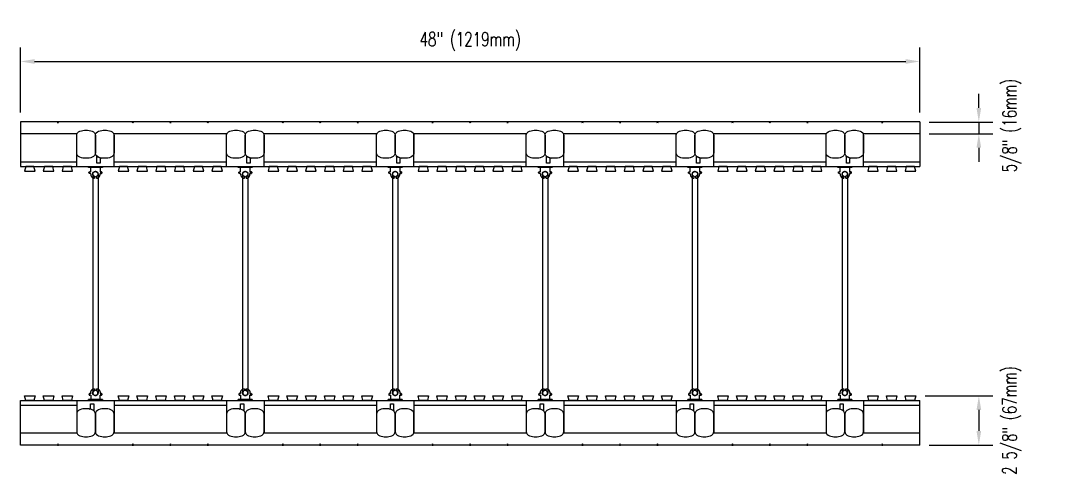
# Model space of a CAD drawing. Header units: inches. Extents: x 429.2 to 483.8, y 216 to 272.6.
# Drawn here: x 429.2 to 483.8, y 248.4 to 272.6 of the extents above; entities that cross this region are included whole.
import ezdxf

# ---------------------------------------------------------------- set-up
doc = ezdxf.new("R2010")
doc.units = ezdxf.units.IN
doc.header["$MEASUREMENT"] = 0
for name, color, linetype in [('line25', 2, 'Continuous'), ('LINE50', 5, 'Continuous'), ('LINE9', 9, 'Continuous'), ('TEXT', 4, 'Continuous')]:
    doc.layers.add(name, color=color, linetype=linetype)
doc.styles.add('DIM', font='romans.shx', dxfattribs={"width": 0.7})
doc.dimstyles.new('ext_8', dxfattribs={"dimscale": 8, "dimtxt": 0.09375, "dimasz": 0.09375, "dimexe": 0.09375, "dimexo": 0.0625, "dimgap": 0.0625, "dimtad": 1, "dimdec": 3, "dimzin": 3, "dimdsep": 46, "dimlunit": 4, "dimtxsty": 'DIM', "dimcen": 0.09, "dimdle": 0.09375, "dimclrt": 4, "dimadec": 0, "dimazin": 0, "dimtfac": 1, "dimtdec": 3, "dimtmove": 2, "dimatfit": 3, "dimfxl": 0, "dimfrac": 2, "dimtolj": 1, "dimtzin": 0, "dimarcsym": 0})

# ---------------------------------------------------------------- blocks, each defined once
blk = doc.blocks.new('*D29')
at = {"layer": 'Defpoints', "color": 0}
for p in [(477.156, 270.435), (429.156, 267.203), (477.156, 267.203)]:
    blk.add_point(p, dxfattribs=at)
at = {"layer": 'TEXT', "color": 0, "lineweight": -2}
for p, q in [((429.156, 267.703), (429.156, 271.185)), ((477.156, 267.703), (477.156, 271.185)), ((429.906, 270.435), (476.406, 270.435))]:
    blk.add_line(p, q, dxfattribs=at)
at = {"layer": 'TEXT', "color": 0}
for points in [[(429.906, 270.56), (429.906, 270.31), (429.156, 270.435)], [(476.406, 270.56), (476.406, 270.31), (477.156, 270.435)]]:
    blk.add_solid(points, dxfattribs=at)
at = {"layer": 'TEXT', "color": 4, "insert": (453.156, 271.506), "char_height": 0.75, "attachment_point": 5, "style": 'DIM'}
blk.add_mtext('\\A1;48" (1219mm)', dxfattribs=at)
blk = doc.blocks.new('*D30')
at = {"layer": 'Defpoints', "color": 0}
for p in [(477.156, 267.203), (477.156, 266.578), (480.309, 266.578)]:
    blk.add_point(p, dxfattribs=at)
at = {"layer": 'TEXT', "color": 0, "lineweight": -2}
for p, q in [((480.309, 267.953), (480.309, 268.703)), ((477.656, 267.203), (481.059, 267.203)), ((480.309, 267.203), (480.309, 266.578)), ((477.656, 266.578), (481.059, 266.578)), ((480.309, 265.828), (480.309, 265.078))]:
    blk.add_line(p, q, dxfattribs=at)
at = {"layer": 'TEXT', "color": 0}
for points in [[(480.184, 267.953), (480.434, 267.953), (480.309, 267.203)], [(480.184, 265.828), (480.434, 265.828), (480.309, 266.578)]]:
    blk.add_solid(points, dxfattribs=at)
at = {"layer": 'TEXT', "color": 4, "insert": (482.07, 267.016), "char_height": 0.75, "attachment_point": 5, "rotation": 90, "style": 'DIM'}
blk.add_mtext('\\A1;5/8" (16mm)', dxfattribs=at)
blk = doc.blocks.new('*D31')
at = {"layer": 'Defpoints', "color": 0}
for p in [(476.937, 252.578), (477.156, 249.953), (480.309, 249.953)]:
    blk.add_point(p, dxfattribs=at)
at = {"layer": 'TEXT', "color": 0, "lineweight": -2}
for p, q in [((477.437, 252.578), (481.059, 252.578)), ((480.309, 251.828), (480.309, 250.703)), ((477.656, 249.953), (481.059, 249.953))]:
    blk.add_line(p, q, dxfattribs=at)
at = {"layer": 'TEXT', "color": 0}
for points in [[(480.184, 251.828), (480.434, 251.828), (480.309, 252.578)], [(480.184, 250.703), (480.434, 250.703), (480.309, 249.953)]]:
    blk.add_solid(points, dxfattribs=at)
at = {"layer": 'TEXT', "color": 4, "insert": (482.07, 251.266), "char_height": 0.75, "attachment_point": 5, "rotation": 90, "style": 'DIM'}
blk.add_mtext('\\A1;2 5/8" (67mm)', dxfattribs=at)
blk = doc.blocks.new('WEB_12_CENTRE_TOP')
for p, q in [((11.688, 0.141), (0, 0.141)), ((11.688, -0.141), (0, -0.141))]:
    blk.add_line(p, q)
for centre in [(0, 0), (11.688, 0)]:
    blk.add_circle(centre, 0.141)
blk = doc.blocks.new('Connector')
blk.add_point((0.271, 0))
at = {"layer": 'LINE9'}
for p, q in [((0, 0.375), (0, -0.375)), ((0.062, -0.375), (0.062, 0.375)), ((0.281, 0.25), (0.062, 0.25))]:
    blk.add_line(p, q, dxfattribs=at)
for points, weights in [([(0.007, 0.375), (0.004, 0.375), (0, 0.375)], [1, 0.972587069138, 0.950305488115]), ([(0.327, 0.343), (0.308, 0.343), (0.281, 0.317), (0.281, 0.297)], [1, 0.85355339, 0.85355339, 1]), ([(0.328, 0.343), (0.327, 0.343), (0.327, 0.343)], [1, 0.70710678, 1]), ([(0.375, 0.297), (0.375, 0.317), (0.348, 0.343), (0.329, 0.343)], [1, 0.85355339, 0.85355339, 1]), ([(0.406, 0.25), (0.546, 0.25), (0.619, 0.131)], [0.958404415409, 0.794674173519, 0.864651571113]), ([(0.619, 0.052), (0.612, 0.049), (0.604, 0.049)], [0.83615024178, 0.892081430621, 1]), ([(0, -0.375), (0.004, -0.375), (0.007, -0.375)], [0.950305488115, 0.972587069138, 1]), ([(0.281, -0.297), (0.281, -0.317), (0.308, -0.343), (0.327, -0.343)], [1, 0.85355339, 0.85355339, 1]), ([(0.327, -0.343), (0.281, -0.343), (0.281, -0.297)], [1, 0.70710678, 1]), ([(0.329, -0.343), (0.348, -0.343), (0.375, -0.317), (0.375, -0.297)], [1, 0.85355339, 0.85355339, 1]), ([(0.375, -0.297), (0.375, -0.343), (0.329, -0.343)], [1, 0.70710678, 1]), ([(0.619, -0.131), (0.546, -0.25), (0.406, -0.25)], [0.864651574428, 0.794674169686, 0.958404415195]), ([(0.604, -0.049), (0.612, -0.049), (0.619, -0.052)], [1, 0.89208144177, 0.836150253337])]:
    blk.add_rational_spline(points, weights, degree=2, dxfattribs=at)
for points, degree in [([(0, 0.375), (0.002, 0.375), (0.005, 0.375), (0.007, 0.375)], 3), ([(0.007, 0.375), (0.021, 0.375), (0.051, 0.375), (0.062, 0.375), (0.062, 0.375)], 3), ([(0.281, 0.25), (0.281, 0.297)], 1), ([(0.327, 0.343), (0.327, 0.343), (0.328, 0.343), (0.328, 0.343)], 3), ([(0.328, 0.343), (0.329, 0.343), (0.329, 0.343), (0.329, 0.343)], 3), ([(0.375, 0.25), (0.375, 0.297)], 1), ([(0.406, 0.25), (0.375, 0.25)], 1), ([(0.406, 0.25), (0.406, 0.25)], 1), ([(0.406, 0.25), (0.406, 0.25)], 1), ([(0.406, 0.25), (0.406, 0.25)], 1), ([(0.406, 0.25), (0.406, 0.25)], 1), ([(0.406, 0.25), (0.406, 0.25)], 1), ([(0.406, 0.25), (0.406, 0.25)], 1), ([(0.406, 0.25), (0.406, 0.25)], 1), ([(0.406, 0.25), (0.406, 0.25)], 1), ([(0.406, 0.25), (0.406, 0.25)], 1), ([(0.406, 0.25), (0.406, 0.25)], 1), ([(0.406, 0.25), (0.406, 0.25)], 1), ([(0.406, 0.25), (0.406, 0.25)], 1), ([(0.406, 0.25), (0.406, 0.25)], 1), ([(0.406, 0.25), (0.406, 0.25)], 1), ([(0.406, 0.25), (0.406, 0.25)], 1), ([(0.406, 0.25), (0.406, 0.25)], 1), ([(0.406, 0.25), (0.406, 0.25)], 1), ([(0.406, 0.25), (0.406, 0.25)], 1), ([(0.406, 0.25), (0.406, 0.25)], 1), ([(0.406, 0.25), (0.406, 0.25)], 1), ([(0.406, 0.25), (0.406, 0.25)], 1), ([(0.406, 0.25), (0.406, 0.25)], 1), ([(0.406, 0.25), (0.406, 0.25)], 1), ([(0.406, 0.25), (0.406, 0.25)], 1), ([(0.604, 0.049), (0.532, 0.049)], 1), ([(0.532, 0.049), (0.532, 0.049)], 1), ([(0.532, 0.049), (0.532, 0.049)], 1), ([(0.532, 0.049), (0.532, 0.049)], 1), ([(0.532, 0.049), (0.532, 0.049)], 1), ([(0.532, 0.049), (0.532, 0.049)], 1), ([(0.532, 0.049), (0.532, 0.049)], 1), ([(0.532, 0.049), (0.532, 0.049)], 1), ([(0.532, 0.049), (0.532, 0.049)], 1), ([(0.532, 0.049), (0.532, 0.049)], 1), ([(0.532, 0.049), (0.532, 0.049)], 1), ([(0.604, 0.049), (0.609, 0.049), (0.614, 0.05), (0.619, 0.052)], 3), ([(0.604, 0.049), (0.604, 0.049)], 1), ([(0.604, 0.049), (0.604, 0.049)], 1), ([(0.604, 0.049), (0.604, 0.049)], 1), ([(0.604, 0.049), (0.604, 0.049)], 1), ([(0.619, 0.131), (0.619, 0.052)], 1), ([(0.619, 0.131), (0.619, 0.131)], 1), ([(0.619, 0.131), (0.619, 0.131)], 1), ([(0.619, 0.131), (0.619, 0.131)], 1), ([(0.619, 0.131), (0.619, 0.131)], 1), ([(0.007, -0.375), (0.005, -0.375), (0.002, -0.375), (0, -0.375)], 3), ([(0.062, -0.375), (0.062, -0.375), (0.051, -0.375), (0.021, -0.375), (0.007, -0.375)], 3), ([(0.062, -0.25), (0.281, -0.25)], 1), ([(0.281, -0.297), (0.281, -0.25)], 1), ([(0.281, -0.25), (0.281, -0.297)], 1), ([(0.328, -0.343), (0.328, -0.343), (0.327, -0.343), (0.327, -0.343)], 3), ([(0.329, -0.343), (0.329, -0.343), (0.329, -0.343), (0.328, -0.343)], 3), ([(0.375, -0.25), (0.375, -0.297)], 1), ([(0.375, -0.297), (0.375, -0.25)], 1), ([(0.406, -0.25), (0.375, -0.25)], 1), ([(0.406, -0.25), (0.406, -0.25)], 1), ([(0.406, -0.25), (0.406, -0.25)], 1), ([(0.406, -0.25), (0.406, -0.25)], 1), ([(0.406, -0.25), (0.406, -0.25)], 1), ([(0.406, -0.25), (0.406, -0.25)], 1), ([(0.406, -0.25), (0.406, -0.25)], 1), ([(0.406, -0.25), (0.406, -0.25)], 1), ([(0.406, -0.25), (0.406, -0.25)], 1), ([(0.406, -0.25), (0.406, -0.25)], 1), ([(0.406, -0.25), (0.406, -0.25)], 1), ([(0.406, -0.25), (0.406, -0.25)], 1), ([(0.532, -0.049), (0.604, -0.049)], 1), ([(0.604, -0.049), (0.58, -0.049), (0.556, -0.049), (0.532, -0.049)], 3), ([(0.532, -0.049), (0.532, -0.049)], 1), ([(0.532, -0.049), (0.532, -0.049)], 1), ([(0.532, -0.049), (0.532, -0.049)], 1), ([(0.532, -0.049), (0.532, -0.049)], 1), ([(0.619, -0.052), (0.614, -0.05), (0.609, -0.049), (0.604, -0.049)], 3), ([(0.604, -0.049), (0.604, -0.049)], 1), ([(0.604, -0.049), (0.604, -0.049)], 1), ([(0.604, -0.049), (0.604, -0.049)], 1), ([(0.604, -0.049), (0.604, -0.049)], 1), ([(0.604, -0.049), (0.604, -0.049)], 1), ([(0.604, -0.049), (0.604, -0.049)], 1), ([(0.604, -0.049), (0.604, -0.049)], 1), ([(0.604, -0.049), (0.604, -0.049)], 1), ([(0.619, -0.052), (0.619, -0.131)], 1), ([(0.619, -0.131), (0.619, -0.131)], 1), ([(0.619, -0.131), (0.619, -0.131)], 1), ([(0.619, -0.131), (0.619, -0.131)], 1), ([(0.619, -0.131), (0.619, -0.131)], 1)]:
    blk.add_open_spline(points, degree=degree, dxfattribs=at)
for points, weights, knots in [([(0.062, 0.375), (0.062, 0.375), (0.046, 0.375), (0.03, 0.375), (0.007, 0.375)], [0.868718858569, 0.861102746415, 1, 0.861102734288, 0.868718859898], [0, 0, 0, 0.5, 0.5, 1, 1, 1]), ([(0.532, 0.049), (0.472, 0.203), (0.333, 0.113), (0.157, 0), (0.333, -0.113), (0.472, -0.203), (0.532, -0.049)], [0.899508922286, 0.599718215298, 1, 0.54226024, 1, 0.599718224335, 0.899508908749], [0, 0, 0, 0.318112, 0.318112, 0.681888, 0.681888, 1, 1, 1]), ([(0.007, -0.375), (0.03, -0.375), (0.046, -0.375), (0.062, -0.375), (0.062, -0.375)], [0.868718859319, 0.861102739573, 1, 0.861102742958, 0.868718858948], [0, 0, 0, 0.5, 0.5, 1, 1, 1])]:
    blk.add_rational_spline(points, weights, degree=2, knots=knots, dxfattribs=at)

msp = doc.modelspace()

# ---------------------------------------------------------------- linework, layer by layer
at = {"layer": 'line25'}
for p, q in [((432.156, 266.5785), (429.156, 266.5785)), ((440.156, 266.5785), (434.156, 266.5785)), ((448.1559, 266.5785), (442.156, 266.5785)), ((456.156, 266.5785), (450.1559, 266.5785)), ((464.156, 266.5785), (458.156, 266.5785)), ((472.156, 266.5785), (466.156, 266.5785)), ((477.156, 266.5785), (474.156, 266.5785)), ((429.156, 264.8285), (477.156, 264.8285)), ((429.156, 252.3285), (477.156, 252.3285)), ((432.156, 250.5785), (429.156, 250.5785)), ((440.156, 250.5785), (434.156, 250.5785)), ((448.1559, 250.5785), (442.156, 250.5785)), ((456.156, 250.5785), (450.1559, 250.5785)), ((464.156, 250.5785), (458.156, 250.5785)), ((472.156, 250.5785), (466.156, 250.5785)), ((477.156, 250.5785), (474.156, 250.5785))]:
    msp.add_line(p, q, dxfattribs=at)
for points in [[(429.4372, 264.8285), (429.3748, 264.5785), (429.9372, 264.5785), (429.8748, 264.8285)], [(430.4372, 264.8285), (430.3748, 264.5785), (430.9372, 264.5785), (430.8748, 264.8285)], [(431.4372, 264.8285), (431.3748, 264.5785), (431.9372, 264.5785), (431.8748, 264.8285)], [(434.4372, 264.8285), (434.3748, 264.5785), (434.9372, 264.5785), (434.8748, 264.8285)], [(435.4372, 264.8285), (435.3748, 264.5785), (435.9372, 264.5785), (435.8748, 264.8285)], [(436.4372, 264.8285), (436.3748, 264.5785), (436.9372, 264.5785), (436.8748, 264.8285)], [(437.4372, 264.8285), (437.3748, 264.5785), (437.9372, 264.5785), (437.8748, 264.8285)], [(438.4372, 264.8285), (438.3748, 264.5785), (438.9372, 264.5785), (438.8748, 264.8285)], [(439.4372, 264.8285), (439.3748, 264.5785), (439.9372, 264.5785), (439.8748, 264.8285)], [(442.4372, 264.8285), (442.3748, 264.5785), (442.9372, 264.5785), (442.8748, 264.8285)], [(443.4372, 264.8285), (443.3748, 264.5785), (443.9372, 264.5785), (443.8748, 264.8285)], [(444.4372, 264.8285), (444.3748, 264.5785), (444.9372, 264.5785), (444.8748, 264.8285)], [(445.4372, 264.8285), (445.3748, 264.5785), (445.9372, 264.5785), (445.8748, 264.8285)], [(446.4372, 264.8285), (446.3748, 264.5785), (446.9372, 264.5785), (446.8748, 264.8285)], [(447.4372, 264.8285), (447.3748, 264.5785), (447.9372, 264.5785), (447.8748, 264.8285)], [(450.4372, 264.8285), (450.3748, 264.5785), (450.9372, 264.5785), (450.8748, 264.8285)], [(451.4372, 264.8285), (451.3748, 264.5785), (451.9372, 264.5785), (451.8748, 264.8285)], [(452.4372, 264.8285), (452.3748, 264.5785), (452.9372, 264.5785), (452.8748, 264.8285)], [(453.4372, 264.8285), (453.3748, 264.5785), (453.9372, 264.5785), (453.8748, 264.8285)], [(454.4372, 264.8285), (454.3748, 264.5785), (454.9372, 264.5785), (454.8748, 264.8285)], [(455.4372, 264.8285), (455.3748, 264.5785), (455.9372, 264.5785), (455.8748, 264.8285)], [(458.4372, 264.8285), (458.3748, 264.5785), (458.9372, 264.5785), (458.8748, 264.8285)], [(459.4372, 264.8285), (459.3748, 264.5785), (459.9372, 264.5785), (459.8748, 264.8285)], [(460.4372, 264.8285), (460.3748, 264.5785), (460.9372, 264.5785), (460.8748, 264.8285)], [(461.4372, 264.8285), (461.3748, 264.5785), (461.9372, 264.5785), (461.8748, 264.8285)], [(462.4372, 264.8285), (462.3748, 264.5785), (462.9372, 264.5785), (462.8748, 264.8285)], [(463.4372, 264.8285), (463.3748, 264.5785), (463.9372, 264.5785), (463.8748, 264.8285)], [(466.4372, 264.8285), (466.3748, 264.5785), (466.9372, 264.5785), (466.8748, 264.8285)], [(467.4372, 264.8285), (467.3748, 264.5785), (467.9372, 264.5785), (467.8748, 264.8285)], [(468.4372, 264.8285), (468.3748, 264.5785), (468.9372, 264.5785), (468.8748, 264.8285)], [(469.4372, 264.8285), (469.3748, 264.5785), (469.9372, 264.5785), (469.8748, 264.8285)], [(470.4372, 264.8285), (470.3748, 264.5785), (470.9372, 264.5785), (470.8748, 264.8285)], [(471.4372, 264.8285), (471.3748, 264.5785), (471.9372, 264.5785), (471.8748, 264.8285)], [(474.4372, 264.8285), (474.3748, 264.5785), (474.9372, 264.5785), (474.8748, 264.8285)], [(475.4372, 264.8285), (475.3748, 264.5785), (475.9372, 264.5785), (475.8748, 264.8285)], [(476.4372, 264.8285), (476.3748, 264.5785), (476.9372, 264.5785), (476.8748, 264.8285)], [(429.4372, 252.3285), (429.3748, 252.5785), (429.9372, 252.5785), (429.8748, 252.3285)], [(430.4372, 252.3285), (430.3748, 252.5785), (430.9372, 252.5785), (430.8748, 252.3285)], [(431.4372, 252.3285), (431.3748, 252.5785), (431.9372, 252.5785), (431.8748, 252.3285)], [(434.4372, 252.3285), (434.3748, 252.5785), (434.9372, 252.5785), (434.8748, 252.3285)], [(435.4372, 252.3285), (435.3748, 252.5785), (435.9372, 252.5785), (435.8748, 252.3285)], [(436.4372, 252.3285), (436.3748, 252.5785), (436.9372, 252.5785), (436.8748, 252.3285)], [(437.4372, 252.3285), (437.3748, 252.5785), (437.9372, 252.5785), (437.8748, 252.3285)], [(438.4372, 252.3285), (438.3748, 252.5785), (438.9372, 252.5785), (438.8748, 252.3285)], [(439.4372, 252.3285), (439.3748, 252.5785), (439.9372, 252.5785), (439.8748, 252.3285)], [(442.4372, 252.3285), (442.3748, 252.5785), (442.9372, 252.5785), (442.8748, 252.3285)], [(443.4372, 252.3285), (443.3748, 252.5785), (443.9372, 252.5785), (443.8748, 252.3285)], [(444.4372, 252.3285), (444.3748, 252.5785), (444.9372, 252.5785), (444.8748, 252.3285)], [(445.4372, 252.3285), (445.3748, 252.5785), (445.9372, 252.5785), (445.8748, 252.3285)], [(446.4372, 252.3285), (446.3748, 252.5785), (446.9372, 252.5785), (446.8748, 252.3285)], [(447.4372, 252.3285), (447.3748, 252.5785), (447.9372, 252.5785), (447.8748, 252.3285)], [(450.4372, 252.3285), (450.3748, 252.5785), (450.9372, 252.5785), (450.8748, 252.3285)], [(451.4372, 252.3285), (451.3748, 252.5785), (451.9372, 252.5785), (451.8748, 252.3285)], [(452.4372, 252.3285), (452.3748, 252.5785), (452.9372, 252.5785), (452.8748, 252.3285)], [(453.4372, 252.3285), (453.3748, 252.5785), (453.9372, 252.5785), (453.8748, 252.3285)], [(454.4372, 252.3285), (454.3748, 252.5785), (454.9372, 252.5785), (454.8748, 252.3285)], [(455.4372, 252.3285), (455.3748, 252.5785), (455.9372, 252.5785), (455.8748, 252.3285)], [(458.4372, 252.3285), (458.3748, 252.5785), (458.9372, 252.5785), (458.8748, 252.3285)], [(459.4372, 252.3285), (459.3748, 252.5785), (459.9372, 252.5785), (459.8748, 252.3285)], [(460.4372, 252.3285), (460.3748, 252.5785), (460.9372, 252.5785), (460.8748, 252.3285)], [(461.4372, 252.3285), (461.3748, 252.5785), (461.9372, 252.5785), (461.8748, 252.3285)], [(462.4372, 252.3285), (462.3748, 252.5785), (462.9372, 252.5785), (462.8748, 252.3285)], [(463.4372, 252.3285), (463.3748, 252.5785), (463.9372, 252.5785), (463.8748, 252.3285)], [(466.4372, 252.3285), (466.3748, 252.5785), (466.9372, 252.5785), (466.8748, 252.3285)], [(467.4372, 252.3285), (467.3748, 252.5785), (467.9372, 252.5785), (467.8748, 252.3285)], [(468.4372, 252.3285), (468.3748, 252.5785), (468.9372, 252.5785), (468.8748, 252.3285)], [(469.4372, 252.3285), (469.3748, 252.5785), (469.9372, 252.5785), (469.8748, 252.3285)], [(470.4372, 252.3285), (470.3748, 252.5785), (470.9372, 252.5785), (470.8748, 252.3285)], [(471.4372, 252.3285), (471.3748, 252.5785), (471.9372, 252.5785), (471.8748, 252.3285)], [(474.4372, 252.3285), (474.3748, 252.5785), (474.9372, 252.5785), (474.8748, 252.3285)], [(475.4372, 252.3285), (475.3748, 252.5785), (475.9372, 252.5785), (475.8748, 252.3285)], [(476.4372, 252.3285), (476.3748, 252.5785), (476.9372, 252.5785), (476.8748, 252.3285)]]:
    msp.add_lwpolyline(points, close=True, dxfattribs=at)
at = {"layer": 'LINE50'}
for p, q in [((477.156, 267.2035), (429.156, 267.2035)), ((429.156, 267.2035), (429.156, 264.8285)), ((477.156, 267.2035), (477.156, 264.8285)), ((429.156, 249.9535), (429.156, 252.3285)), ((477.156, 249.9535), (477.156, 252.3285)), ((477.156, 249.9535), (429.156, 249.9535))]:
    msp.add_line(p, q, dxfattribs=at)
at = {"layer": 'LINE9'}
for p, q in [((432.156, 264.8285), (432.156, 266.5785)), ((434.156, 264.8285), (434.156, 266.5785)), ((440.156, 264.8285), (440.156, 266.5785)), ((442.156, 264.8285), (442.156, 266.5785)), ((448.1559, 264.8285), (448.1559, 266.5785)), ((450.1559, 264.8285), (450.1559, 266.5785)), ((456.156, 264.8285), (456.156, 266.5785)), ((458.156, 264.8285), (458.156, 266.5785)), ((464.156, 264.8285), (464.156, 266.5785)), ((466.156, 264.8285), (466.156, 266.5785)), ((472.156, 264.8285), (472.156, 266.5785)), ((474.156, 264.8285), (474.156, 266.5785)), ((429.156, 265.0785), (432.156, 265.0785)), ((434.156, 265.0785), (440.156, 265.0785)), ((442.156, 265.0785), (448.1559, 265.0785)), ((450.1559, 265.0785), (456.156, 265.0785)), ((458.156, 265.0785), (464.156, 265.0785)), ((466.156, 265.0785), (472.156, 265.0785)), ((474.156, 265.0785), (477.156, 265.0785)), ((429.156, 252.0785), (432.156, 252.0785)), ((432.156, 252.3285), (432.156, 250.5785)), ((434.156, 252.3285), (434.156, 250.5785)), ((434.156, 252.0785), (440.156, 252.0785)), ((440.156, 252.3285), (440.156, 250.5785)), ((442.156, 252.3285), (442.156, 250.5785)), ((442.156, 252.0785), (448.1559, 252.0785)), ((448.1559, 252.3285), (448.1559, 250.5785)), ((450.1559, 252.3285), (450.1559, 250.5785)), ((450.1559, 252.0785), (456.156, 252.0785)), ((456.156, 252.3285), (456.156, 250.5785)), ((458.156, 252.3285), (458.156, 250.5785)), ((458.156, 252.0785), (464.156, 252.0785)), ((464.156, 252.3285), (464.156, 250.5785)), ((466.156, 252.3285), (466.156, 250.5785)), ((466.156, 252.0785), (472.156, 252.0785)), ((472.156, 252.3285), (472.156, 250.5785)), ((474.156, 252.3285), (474.156, 250.5785)), ((474.156, 252.0785), (477.156, 252.0785))]:
    msp.add_line(p, q, dxfattribs=at)
for points in [[(431.1873, 267.2035), (431.156, 267.139), (431.1248, 267.2035)], [(435.1873, 267.2035), (435.156, 267.139), (435.1248, 267.2035)], [(437.1873, 267.2035), (437.156, 267.139), (437.1248, 267.2035)], [(439.1873, 267.2035), (439.156, 267.139), (439.1248, 267.2035)], [(443.1873, 267.2035), (443.156, 267.139), (443.1248, 267.2035)], [(445.1873, 267.2035), (445.156, 267.139), (445.1248, 267.2035)], [(447.1873, 267.2035), (447.156, 267.139), (447.1248, 267.2035)], [(451.1873, 267.2035), (451.156, 267.139), (451.1248, 267.2035)], [(453.1873, 267.2035), (453.156, 267.139), (453.1248, 267.2035)], [(455.1873, 267.2035), (455.156, 267.139), (455.1248, 267.2035)], [(459.1873, 267.2035), (459.156, 267.139), (459.1248, 267.2035)], [(461.1873, 267.2035), (461.156, 267.139), (461.1248, 267.2035)], [(463.1873, 267.2035), (463.156, 267.139), (463.1248, 267.2035)], [(467.1873, 267.2035), (467.156, 267.139), (467.1248, 267.2035)], [(469.1873, 267.2035), (469.156, 267.139), (469.1248, 267.2035)], [(471.1873, 267.2035), (471.156, 267.139), (471.1248, 267.2035)], [(475.1873, 267.2035), (475.156, 267.139), (475.1248, 267.2035)], [(431.1873, 249.9535), (431.156, 250.018), (431.1248, 249.9535)], [(435.1873, 249.9535), (435.156, 250.018), (435.1248, 249.9535)], [(437.1873, 249.9535), (437.156, 250.018), (437.1248, 249.9535)], [(439.1873, 249.9535), (439.156, 250.018), (439.1248, 249.9535)], [(443.1873, 249.9535), (443.156, 250.018), (443.1248, 249.9535)], [(445.1873, 249.9535), (445.156, 250.018), (445.1248, 249.9535)], [(447.1873, 249.9535), (447.156, 250.018), (447.1248, 249.9535)], [(451.1873, 249.9535), (451.156, 250.018), (451.1248, 249.9535)], [(453.1873, 249.9535), (453.156, 250.018), (453.1248, 249.9535)], [(455.1873, 249.9535), (455.156, 250.018), (455.1248, 249.9535)], [(459.1873, 249.9535), (459.156, 250.018), (459.1248, 249.9535)], [(461.1873, 249.9535), (461.156, 250.018), (461.1248, 249.9535)], [(463.1873, 249.9535), (463.156, 250.018), (463.1248, 249.9535)], [(467.1873, 249.9535), (467.156, 250.018), (467.1248, 249.9535)], [(469.1873, 249.9535), (469.156, 250.018), (469.1248, 249.9535)], [(471.1873, 249.9535), (471.156, 250.018), (471.1248, 249.9535)], [(475.1873, 249.9535), (475.156, 250.018), (475.1248, 249.9535)]]:
    msp.add_lwpolyline(points, close=True, dxfattribs=at)
for points in [[(432.9829, 265.3175, -0.1576708), (432.3291, 265.3175, -0.3253046), (432.156, 265.5554), (432.156, 266.4766, -0.3253046), (432.3291, 266.7144, -0.1576708), (432.9829, 266.7144, -0.3253046), (433.156, 266.4766), (433.156, 265.5554, -0.3253046)], [(433.9829, 265.3175, -0.1576708), (433.3291, 265.3175, -0.3253046), (433.156, 265.5554), (433.156, 266.4766, -0.3253046), (433.3291, 266.7144, -0.1576708), (433.9829, 266.7144, -0.3253046), (434.156, 266.4766), (434.156, 265.5554, -0.3253046)], [(440.9829, 265.3175, -0.1576708), (440.3291, 265.3175, -0.3253046), (440.156, 265.5554), (440.156, 266.4766, -0.3253046), (440.3291, 266.7144, -0.1576708), (440.9829, 266.7144, -0.3253046), (441.156, 266.4766), (441.156, 265.5554, -0.3253046)], [(441.9829, 265.3175, -0.1576708), (441.3291, 265.3175, -0.3253046), (441.156, 265.5554), (441.156, 266.4766, -0.3253046), (441.3291, 266.7144, -0.1576708), (441.9829, 266.7144, -0.3253046), (442.156, 266.4766), (442.156, 265.5554, -0.3253046)], [(448.9828, 265.3175, -0.1576708), (448.329, 265.3175, -0.3253046), (448.1559, 265.5554), (448.1559, 266.4766, -0.3253046), (448.329, 266.7144, -0.1576708), (448.9828, 266.7144, -0.3253046), (449.1559, 266.4766), (449.1559, 265.5554, -0.3253046)], [(449.9828, 265.3175, -0.1576708), (449.329, 265.3175, -0.3253046), (449.1559, 265.5554), (449.1559, 266.4766, -0.3253046), (449.329, 266.7144, -0.1576708), (449.9828, 266.7144, -0.3253046), (450.1559, 266.4766), (450.1559, 265.5554, -0.3253046)], [(456.9829, 265.3175, -0.1576708), (456.3291, 265.3175, -0.3253046), (456.156, 265.5554), (456.156, 266.4766, -0.3253046), (456.3291, 266.7144, -0.1576708), (456.9829, 266.7144, -0.3253046), (457.156, 266.4766), (457.156, 265.5554, -0.3253046)], [(457.9829, 265.3175, -0.1576708), (457.3291, 265.3175, -0.3253046), (457.156, 265.5554), (457.156, 266.4766, -0.3253046), (457.3291, 266.7144, -0.1576708), (457.9829, 266.7144, -0.3253046), (458.156, 266.4766), (458.156, 265.5554, -0.3253046)], [(464.9829, 265.3175, -0.1576708), (464.3291, 265.3175, -0.3253046), (464.156, 265.5554), (464.156, 266.4766, -0.3253046), (464.3291, 266.7144, -0.1576708), (464.9829, 266.7144, -0.3253046), (465.156, 266.4766), (465.156, 265.5554, -0.3253046)], [(465.9829, 265.3175, -0.1576708), (465.3291, 265.3175, -0.3253046), (465.156, 265.5554), (465.156, 266.4766, -0.3253046), (465.3291, 266.7144, -0.1576708), (465.9829, 266.7144, -0.3253046), (466.156, 266.4766), (466.156, 265.5554, -0.3253046)], [(472.9829, 265.3175, -0.1576708), (472.3291, 265.3175, -0.3253046), (472.156, 265.5554), (472.156, 266.4766, -0.3253046), (472.3291, 266.7144, -0.1576708), (472.9829, 266.7144, -0.3253046), (473.156, 266.4766), (473.156, 265.5554, -0.3253046)], [(473.9829, 265.3175, -0.1576708), (473.3291, 265.3175, -0.3253046), (473.156, 265.5554), (473.156, 266.4766, -0.3253046), (473.3291, 266.7144, -0.1576708), (473.9829, 266.7144, -0.3253046), (474.156, 266.4766), (474.156, 265.5554, -0.3253046)], [(433.3291, 265.3175, 0.0372667), (433.4828, 265.2802, 0.4630356), (433.4101, 265.2185), (433.4101, 264.997), (433.2393, 264.997), (433.2393, 265.343, 0.1890024), (433.2226, 265.3855, 0.1284074)], [(441.3291, 265.3175, 0.0372667), (441.4828, 265.2802, 0.4630356), (441.4101, 265.2185), (441.4101, 264.997), (441.2393, 264.997), (441.2393, 265.343, 0.1890024), (441.2226, 265.3855, 0.1284074)], [(449.329, 265.3175, 0.0372667), (449.4827, 265.2802, 0.4630356), (449.41, 265.2185), (449.41, 264.997), (449.2392, 264.997), (449.2392, 265.343, 0.1890024), (449.2225, 265.3855, 0.1284074)], [(457.3291, 265.3175, 0.0372667), (457.4828, 265.2802, 0.4630356), (457.4101, 265.2185), (457.4101, 264.997), (457.2393, 264.997), (457.2393, 265.343, 0.1890024), (457.2226, 265.3855, 0.1284074)], [(465.3291, 265.3175, 0.0372667), (465.4828, 265.2802, 0.4630356), (465.4101, 265.2185), (465.4101, 264.997), (465.2393, 264.997), (465.2393, 265.343, 0.1890024), (465.2226, 265.3855, 0.1284074)], [(473.3291, 265.3175, 0.0372667), (473.4828, 265.2802, 0.4630356), (473.4101, 265.2185), (473.4101, 264.997), (473.2393, 264.997), (473.2393, 265.343, 0.1890024), (473.2226, 265.3855, 0.1284074)], [(432.9829, 251.8394, 0.0372667), (432.8292, 251.8768, 0.4630356), (432.9019, 251.9384), (432.9019, 252.16), (433.0727, 252.16), (433.0727, 251.8139, 0.1890024), (433.0894, 251.7715, 0.1284074)], [(440.9829, 251.8394, 0.0372667), (440.8292, 251.8768, 0.4630356), (440.9019, 251.9384), (440.9019, 252.16), (441.0727, 252.16), (441.0727, 251.8139, 0.1890024), (441.0894, 251.7715, 0.1284074)], [(448.9828, 251.8394, 0.0372667), (448.8291, 251.8768, 0.4630356), (448.9018, 251.9384), (448.9018, 252.16), (449.0727, 252.16), (449.0727, 251.8139, 0.1890024), (449.0893, 251.7715, 0.1284074)], [(456.9829, 251.8394, 0.0372667), (456.8292, 251.8768, 0.4630356), (456.9019, 251.9384), (456.9019, 252.16), (457.0727, 252.16), (457.0727, 251.8139, 0.1890024), (457.0894, 251.7715, 0.1284074)], [(464.9829, 251.8394, 0.0372667), (464.8292, 251.8768, 0.4630356), (464.9019, 251.9384), (464.9019, 252.16), (465.0727, 252.16), (465.0727, 251.8139, 0.1890024), (465.0894, 251.7715, 0.1284074)], [(472.9829, 251.8394, 0.0372667), (472.8292, 251.8768, 0.4630356), (472.9019, 251.9384), (472.9019, 252.16), (473.0727, 252.16), (473.0727, 251.8139, 0.1890024), (473.0894, 251.7715, 0.1284074)], [(432.9829, 251.8394, 0.1576708), (432.3291, 251.8394, 0.3253046), (432.156, 251.6016), (432.156, 250.6804, 0.3253046), (432.3291, 250.4425, 0.1576708), (432.9829, 250.4425, 0.3253046), (433.156, 250.6804), (433.156, 251.6016, 0.3253046)], [(433.9829, 251.8394, 0.1576708), (433.3291, 251.8394, 0.3253046), (433.156, 251.6016), (433.156, 250.6804, 0.3253046), (433.3291, 250.4425, 0.1576708), (433.9829, 250.4425, 0.3253046), (434.156, 250.6804), (434.156, 251.6016, 0.3253046)], [(440.9829, 251.8394, 0.1576708), (440.3291, 251.8394, 0.3253046), (440.156, 251.6016), (440.156, 250.6804, 0.3253046), (440.3291, 250.4425, 0.1576708), (440.9829, 250.4425, 0.3253046), (441.156, 250.6804), (441.156, 251.6016, 0.3253046)], [(441.9829, 251.8394, 0.1576708), (441.3291, 251.8394, 0.3253046), (441.156, 251.6016), (441.156, 250.6804, 0.3253046), (441.3291, 250.4425, 0.1576708), (441.9829, 250.4425, 0.3253046), (442.156, 250.6804), (442.156, 251.6016, 0.3253046)], [(448.9828, 251.8394, 0.1576708), (448.329, 251.8394, 0.3253046), (448.1559, 251.6016), (448.1559, 250.6804, 0.3253046), (448.329, 250.4425, 0.1576708), (448.9828, 250.4425, 0.3253046), (449.1559, 250.6804), (449.1559, 251.6016, 0.3253046)], [(449.9828, 251.8394, 0.1576708), (449.329, 251.8394, 0.3253046), (449.1559, 251.6016), (449.1559, 250.6804, 0.3253046), (449.329, 250.4425, 0.1576708), (449.9828, 250.4425, 0.3253046), (450.1559, 250.6804), (450.1559, 251.6016, 0.3253046)], [(456.9829, 251.8394, 0.1576708), (456.3291, 251.8394, 0.3253046), (456.156, 251.6016), (456.156, 250.6804, 0.3253046), (456.3291, 250.4425, 0.1576708), (456.9829, 250.4425, 0.3253046), (457.156, 250.6804), (457.156, 251.6016, 0.3253046)], [(457.9829, 251.8394, 0.1576708), (457.3291, 251.8394, 0.3253046), (457.156, 251.6016), (457.156, 250.6804, 0.3253046), (457.3291, 250.4425, 0.1576708), (457.9829, 250.4425, 0.3253046), (458.156, 250.6804), (458.156, 251.6016, 0.3253046)], [(464.9829, 251.8394, 0.1576708), (464.3291, 251.8394, 0.3253046), (464.156, 251.6016), (464.156, 250.6804, 0.3253046), (464.3291, 250.4425, 0.1576708), (464.9829, 250.4425, 0.3253046), (465.156, 250.6804), (465.156, 251.6016, 0.3253046)], [(465.9829, 251.8394, 0.1576708), (465.3291, 251.8394, 0.3253046), (465.156, 251.6016), (465.156, 250.6804, 0.3253046), (465.3291, 250.4425, 0.1576708), (465.9829, 250.4425, 0.3253046), (466.156, 250.6804), (466.156, 251.6016, 0.3253046)], [(472.9829, 251.8394, 0.1576708), (472.3291, 251.8394, 0.3253046), (472.156, 251.6016), (472.156, 250.6804, 0.3253046), (472.3291, 250.4425, 0.1576708), (472.9829, 250.4425, 0.3253046), (473.156, 250.6804), (473.156, 251.6016, 0.3253046)], [(473.9829, 251.8394, 0.1576708), (473.3291, 251.8394, 0.3253046), (473.156, 251.6016), (473.156, 250.6804, 0.3253046), (473.3291, 250.4425, 0.1576708), (473.9829, 250.4425, 0.3253046), (474.156, 250.6804), (474.156, 251.6016, 0.3253046)]]:
    msp.add_lwpolyline(points, format="xyb", close=True, dxfattribs=at)

# ---------------------------------------------------------------- block references
at = {"layer": 'LINE9', "xscale": -1, "rotation": 90}
for p in [(433.156, 264.8285), (441.156, 264.8285), (449.156, 264.8285), (457.156, 264.8285), (465.156, 264.8285), (473.156, 264.8285)]:
    msp.add_blockref('Connector', p, dxfattribs=at)
at = {"layer": 'LINE9', "rotation": 90}
for name, p in [('WEB_12_CENTRE_TOP', (433.156, 252.7345)), ('WEB_12_CENTRE_TOP', (441.156, 252.7345)), ('WEB_12_CENTRE_TOP', (449.156, 252.7345)), ('WEB_12_CENTRE_TOP', (457.156, 252.7345)), ('WEB_12_CENTRE_TOP', (465.156, 252.7345)), ('WEB_12_CENTRE_TOP', (473.156, 252.7345)), ('Connector', (433.156, 252.3285)), ('Connector', (441.156, 252.3285)), ('Connector', (449.156, 252.3285)), ('Connector', (457.156, 252.3285)), ('Connector', (465.156, 252.3285)), ('Connector', (473.156, 252.3285))]:
    msp.add_blockref(name, p, dxfattribs=at)

# ---------------------------------------------------------------- dimensions: what is measured, and where the dimension line sits
at = {"layer": 'TEXT'}
dim = msp.add_linear_dim(base=(477.156, 270.435), p1=(429.156, 267.2035), p2=(477.156, 267.2035), text='48" (1219mm)', dimstyle='ext_8', dxfattribs=at)
dim.commit()
dim.dimension.update_dxf_attribs({"geometry": '*D29', "text_midpoint": (453.156, 271.5065)})
for base, p1, p2, text, picture, middle in [((480.3089, 266.5785), (477.156, 267.2035), (477.156, 266.5785), '5/8" (16mm)', '*D30', (482.0697, 267.016)), ((480.3089, 249.9535), (476.9372, 252.5785), (477.156, 249.9535), '2 5/8" (67mm)', '*D31', (482.0697, 251.266))]:
    dim = msp.add_linear_dim(base=base, p1=p1, p2=p2, angle=90, text=text, dimstyle='ext_8', dxfattribs=at)
    dim.commit()
    dim.dimension.update_dxf_attribs({"geometry": picture, "text_midpoint": middle, "dimtype": 160})

doc.saveas('drawing.dxf')
